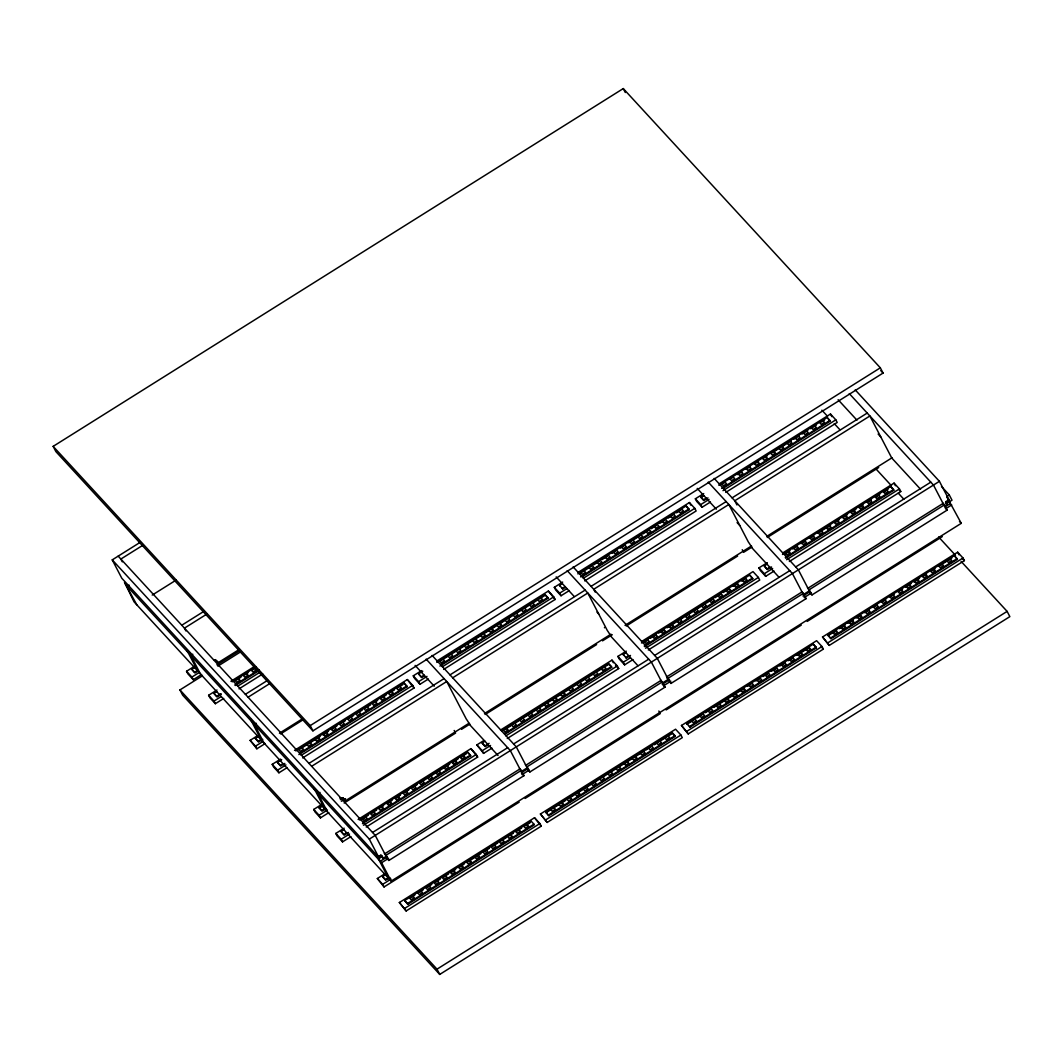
<?xml version="1.0" encoding="UTF-8"?>
<svg xmlns="http://www.w3.org/2000/svg" width="1063" height="1063" viewBox="0 0 1063 1063"><rect width="100%" height="100%" fill="white"/><g stroke="black" fill="none" stroke-linecap="round" stroke-linejoin="round"><path stroke-width="1.5" d="M53.15 446.367L623.263 88.574L880.323 367.825L883.061 373.073L312.934 730.852L55.887 451.616L53.15 446.367L310.21 725.604L312.934 730.852M118.179 556.148L375.239 835.385L386.161 856.379L383.198 858.253L381.83 855.622L378.853 857.482L121.807 578.245L112.24 559.869L140.462 542.157M143.146 545.067L120.863 559.058L122.311 561.849M129.194 585.155L127.215 586.404L188.138 652.576M152.222 595.081L176.099 580.106M181.773 625.23L204.056 611.238M206.74 614.148L184.457 628.14L185.905 630.93M192.788 654.25L190.809 655.486L251.732 721.657M201.625 674.46L193.267 679.709L187.912 673.889L186.543 671.271L194.901 666.023M197.731 671.205L194.914 672.972L191.805 669.305L196.03 666.66M191.805 669.305L194.582 672.308L197.386 670.554M186.543 671.271L191.898 677.078L198.861 672.706M215.43 659.618L218.167 662.687L239.255 649.466M216.945 664.853L239.228 650.862M961.098 561.397L1007.113 611.384L1009.85 616.633L439.737 974.426L182.677 695.175L179.939 689.927L202.408 675.829M217.862 666.142L240.331 652.031M223.708 698.457L215.351 703.706L209.996 697.886L208.627 695.268L216.985 690.02M230.923 681.277L254.602 666.421M221.224 694.325L217.011 696.969L213.902 693.302L216.719 691.535M232.172 681.835L256.063 666.846M240.942 677.211L235.242 680.719L236.677 682.287L239.893 680.267L238.444 678.699M247.971 672.799L243.387 675.59L244.835 677.171L248.038 675.151L246.603 673.583M213.902 693.302L216.666 696.305L220.891 693.661M234.936 684.851L258.827 669.849M235.282 685.502L259.173 670.514M208.627 695.268L213.982 701.075L220.958 696.703M237.66 686.22L259.957 672.241M239.029 688.851L262.707 673.982M245.367 694.312L267.65 680.32M248.051 697.222L270.334 683.23M256.382 723.332L254.402 724.567L315.326 790.739M265.219 743.542L256.861 748.79L250.137 740.353L257.1 735.981M262.734 739.41L258.508 742.054L255.399 738.386L258.216 736.632M255.399 738.386L258.176 741.403L260.98 739.635M250.137 740.353L255.492 746.16L262.455 741.801M279.423 733.244L301.919 719.133M280.539 733.935L302.822 719.943M310.21 725.604L880.323 367.825M287.302 767.539L278.944 772.788L273.59 766.968L272.221 764.35L280.579 759.102M294.517 750.358L407.328 679.563L412.683 685.383L414.052 688L302.623 757.932M428.349 679.031L419.991 684.28L414.636 678.46L413.268 675.829L421.626 670.594M436.946 660.973L548.375 591.041L553.73 596.861L555.099 599.492L443.67 669.411M569.396 590.523L561.038 595.758L555.683 589.938L554.315 587.321L562.672 582.072M577.993 572.465L689.422 502.533L694.777 508.353L696.145 510.971L584.716 580.903M710.443 502.002L702.085 507.25L696.73 501.43L695.361 498.799L703.719 493.564M719.04 483.944L830.469 414.025L835.824 419.832L837.192 422.463L725.763 492.395M284.818 763.407L280.605 766.051L277.842 763.048L277.496 762.384L281.708 759.739M295.766 750.93L403.967 683.017L406.744 686.02L407.076 686.685L298.876 754.584M424.456 675.776L421.652 677.543L418.543 673.876L422.755 671.231M436.813 662.408L545.013 594.509L547.777 597.512L548.123 598.163L439.923 666.076M559.922 586.019L559.59 585.368L562.393 583.6M577.86 573.9L686.06 505.988L688.824 509.004L689.169 509.655L582.365 576.678M707.958 497.869L703.746 500.514L700.637 496.846L703.44 495.079M718.894 485.379L827.107 417.48L829.871 420.483L830.216 421.134L723.411 488.169M319.99 736.593L298.836 749.8L300.271 751.368L303.487 749.349L302.038 747.781M322.807 734.825L328.427 731.291M331.244 729.537L336.865 726.002M345.289 720.714L339.615 724.209L341.05 725.777L344.266 723.77L342.818 722.189M353.727 715.426L347.76 719.093L349.209 720.661L352.411 718.641L350.976 717.073M362.151 710.137L355.919 713.964L357.367 715.545L360.57 713.525L359.135 711.958M370.588 704.835L364.078 708.848L365.526 710.416L368.728 708.41L367.28 706.842M377.617 700.424L372.236 703.733L373.684 705.3L376.887 703.294L375.438 701.726M386.042 695.136L380.395 698.617L381.83 700.185L385.045 698.178L383.597 696.597M394.479 689.847L388.553 693.501L389.988 695.069L393.204 693.049L391.755 691.481M402.904 684.559L396.698 688.372L398.147 689.953L401.349 687.934L399.914 686.366M455.416 651.606L439.869 661.279L441.318 662.847L444.533 660.841L443.085 659.273M459.641 648.962L463.853 646.304M468.065 643.66L472.278 641.016M476.503 638.371L483.864 633.681L485.313 635.249L482.097 637.269L480.662 635.687M484.927 633.083L496.169 626.027M500.394 623.383L504.606 620.739M508.818 618.095L513.03 615.45M517.256 612.793L524.644 608.089L526.092 609.657L522.876 611.677L521.441 610.096M525.68 607.505L545.359 595.16L548.123 598.163M579.601 573.675L584.132 570.765L585.567 572.332L582.365 574.339L580.916 572.771M585.221 570.14L592.277 565.636L593.725 567.217L590.523 569.223L589.075 567.655M593.659 564.852L600.436 560.52L601.884 562.088L598.682 564.108L597.233 562.54M602.083 559.563L608.594 555.404L610.042 556.972L606.84 558.992L605.392 557.411M611.929 553.385L616.753 550.289L618.201 551.856L614.985 553.863L613.55 552.295M620.354 548.096L624.911 545.173L626.346 546.741L623.144 548.747L621.696 547.179M628.791 542.808L633.056 540.044L634.505 541.625L631.302 543.631L629.854 542.064M634.412 539.273L641.215 534.928L642.663 536.496L639.461 538.516L638.013 536.948M642.836 533.985L649.373 529.812L650.822 531.38L647.619 533.4L646.171 531.819M651.274 528.696L657.532 524.697L658.98 526.265L655.765 528.271L654.33 526.703M659.698 523.408L665.69 519.581L667.126 521.149L663.923 523.155L662.475 521.588M668.135 518.106L673.849 514.452L675.284 516.033L672.082 518.04L670.633 516.472M676.56 512.818L681.994 509.336L683.443 510.904L680.24 512.924L678.792 511.356M700.969 497.511L703.786 495.743M737.509 474.576L741.722 471.932M745.947 469.288L750.159 466.644M754.371 463.986L758.583 461.342M767.021 456.054L762.742 458.671L764.191 460.239L767.393 458.219L765.958 456.652M790.912 441.065L770.901 453.542L772.349 455.123L775.552 453.104L774.103 451.536M793.716 439.298L799.336 435.777M802.153 434.01L807.774 430.475M810.591 428.721L816.211 425.187M824.636 419.898L819.839 422.835L821.287 424.403L824.489 422.396L823.041 420.828M277.496 762.384L280.26 765.4L283.077 763.633M299.939 753.042L406.744 686.02M418.543 673.876L421.307 676.879L424.124 675.111M440.986 664.534L547.777 597.512M565.171 586.603L562.354 588.371L562.699 589.022L565.503 587.254M580.624 576.903L688.824 509.004M700.637 496.846L703.4 499.849L706.204 498.095M721.671 488.395L829.871 420.483M272.221 764.35L277.576 770.157L285.934 764.922M301.254 755.301L412.683 685.383M413.268 675.829L418.623 681.649L426.981 676.4M442.301 666.793L553.73 596.861M554.315 587.321L559.669 593.141L566.632 588.769M583.348 578.272L694.777 508.353M695.361 498.799L700.716 504.619L709.074 499.384M722.999 490.641L835.824 419.832M308.961 763.393L444.068 678.606M450.008 674.885L585.115 590.098M591.055 586.364L726.162 501.577M732.101 497.856L867.209 413.069M311.645 766.303L446.739 681.516L466.245 718.96A7.069 0.864 57.9 0 1 469.939 724.966L498.042 755.487M452.679 677.795L587.786 593.008L607.279 630.452A7.069 0.864 57.9 0 1 610.986 636.458L637.973 665.757M319.976 792.413L317.996 793.649L378.92 859.821M328.812 812.624L320.455 817.872L315.1 812.052L313.731 809.435L322.089 804.186M326.328 808.491L322.102 811.135L319.338 808.132L318.993 807.468L323.218 804.824M319.338 808.132L322.155 806.365M318.993 807.468L321.77 810.484L324.574 808.717M340.373 799.668L343.19 797.901M313.731 809.435L319.086 815.255L327.444 810.006M341.369 801.263L345.555 798.645M342.618 797.782L345.355 800.851L469.035 723.239M484.489 713.539L610.973 634.159M625.031 625.35L751.514 545.97M766.981 536.27L892.056 457.768M344.133 803.017L455.562 733.085L454.193 730.467M461.501 729.364L469.859 724.116M485.18 714.495L596.609 644.577M602.548 640.843L612.288 634.731M626.227 625.987L737.642 556.055M751.94 547.086L743.582 552.335L742.226 549.704M767.26 537.479L878.689 467.547M350.896 836.621L342.538 841.869L337.184 836.05L335.815 833.432L344.173 828.183M358.111 819.44L470.922 748.644L476.277 754.464L477.646 757.082L366.217 827.014M491.943 748.113L483.585 753.361L476.862 744.911L483.824 740.539M500.54 730.055L611.969 660.123L617.324 665.943L618.693 668.574L507.264 738.493M632.99 659.605L624.632 664.84L619.277 659.02L617.909 656.403L626.266 651.154M641.587 641.547L753.016 571.615L758.371 577.435L759.739 580.053L648.31 649.985M774.037 571.083L765.679 576.332L760.324 570.512L758.955 567.894L767.313 562.646M782.634 553.026L894.063 483.107L899.418 488.914L900.786 491.544L789.357 561.477M348.412 832.488L344.199 835.133L341.09 831.465L343.907 829.711M359.36 820.011L467.561 752.099L470.338 755.102L470.67 755.766L362.47 823.666M488.05 744.857L485.246 746.625L482.482 743.608L482.137 742.957L484.941 741.19M501.802 730.613L608.607 663.591L611.371 666.594L611.717 667.245L504.912 734.267M623.516 655.1L623.184 654.449L625.987 652.682M641.454 642.982L749.654 575.07L752.418 578.086L752.763 578.737L644.563 646.636M771.552 566.951L767.34 569.595L764.231 565.928L767.034 564.161M782.488 554.461L890.701 486.562L893.465 489.565L893.81 490.229L785.597 558.128M544.256 704.769L547.458 702.763L548.907 704.331L545.691 706.35L544.256 704.769L538.689 708.343M585.035 679.177L588.238 677.171L589.686 678.739L586.47 680.758L585.035 679.177L580.85 681.888M796.918 546.209L793.716 548.216L795.164 549.797L798.366 547.777L796.918 546.209L792.679 548.946M361.101 819.786L368.13 815.374M372.342 812.73L376.568 810.086M380.78 807.428L383.584 805.674M387.809 803.03L392.021 800.373M396.233 797.728L400.459 795.084M404.671 792.44L408.883 789.796M413.095 787.152L417.321 784.507M421.533 781.863L449.636 764.217M452.453 762.463L458.073 758.929M460.877 757.162L466.498 753.64M506.36 728.62L510.585 725.976M514.798 723.332L519.01 720.687M524.63 717.153L527.447 715.399M530.251 713.632L535.872 710.097M547.113 703.042L552.747 699.52M555.55 697.753L561.171 694.232M563.988 692.465L568.2 689.821M572.412 687.176L576.624 684.532M589.274 676.586L593.499 673.942M597.712 671.298L601.924 668.654M606.136 666.009L608.953 664.242L611.717 667.245M643.195 642.756L646.012 640.989M650.224 638.345L654.436 635.701M658.648 633.056L662.874 630.412M667.086 627.768L678.327 620.712M681.144 618.945L686.764 615.411M689.568 613.657L695.189 610.122M698.006 608.355L703.626 604.834M706.43 603.066L712.051 599.545M714.868 597.778L720.488 594.257M723.292 592.49L728.912 588.955M733.138 586.311L737.35 583.667M741.562 581.023L744.379 579.255M784.242 554.235L789.862 550.714M801.103 543.658L805.316 541.014M809.541 538.37L813.753 535.725M817.965 533.081L830.615 525.135M834.827 522.491L839.052 519.847M843.265 517.203L847.477 514.558M851.689 511.914L855.914 509.27M858.718 507.503L862.93 504.859M867.156 502.214L871.368 499.57M875.58 496.913L879.805 494.268M884.017 491.624L888.23 488.98M341.09 831.465L343.854 834.482L346.671 832.714M363.533 822.124L470.338 755.102M482.137 742.957L484.901 745.96L489.113 743.316M504.58 733.616L611.371 666.594M628.764 655.685L625.948 657.452L626.293 658.103L630.505 655.459M644.218 645.985L752.418 578.086M764.231 565.928L766.994 568.931L769.798 567.177M785.265 557.477L893.465 489.565M335.815 833.432L341.17 839.252L349.528 834.003M363.466 825.26L476.277 754.464M476.862 744.911L482.217 750.73L490.575 745.482M505.895 735.875L617.324 665.943M617.909 656.403L623.263 662.222L630.226 657.851M645.547 648.231L758.371 577.435M758.955 567.894L764.31 573.701L772.668 568.466M786.593 559.723L899.418 488.914M372.555 832.475L507.662 747.688M513.602 743.967L648.709 659.18M654.649 655.446L789.756 570.658M795.695 566.938L930.803 482.15M112.24 559.869L369.299 839.119L939.413 481.326L948.98 499.703L946.004 501.563L947.372 504.194L944.409 506.054L933.473 485.06L849.284 393.602M946.894 496.421L949.272 494.933L951.996 500.181L948.435 502.414M388.473 878.197L377.551 857.203L381.112 854.971M384.793 853.762L519.9 768.974M525.84 765.24L660.947 680.453M666.886 676.732L801.994 591.945M807.933 588.224L943.04 503.437M377.551 857.203L378.88 858.652L382.454 856.419M945.445 503.118L949.007 500.872L961.271 523.328L391.157 881.107L134.097 601.871L124.504 582.325L136.782 604.781M384.354 853.27L386.135 855.21L521.242 770.423L523.979 775.671L388.872 860.459L386.188 857.549M525.401 764.762L527.182 766.702L662.289 681.915L665.026 687.163L529.919 771.951L527.235 769.041M666.448 676.241L668.228 678.181L803.336 593.393L806.06 598.655L670.966 683.429L666.913 677.902M807.481 587.733L809.275 589.673L944.382 504.885L947.106 510.134L811.999 594.921L809.328 592.011M803.362 594.576L809.302 590.842L798.366 569.848L714.177 478.39M378.88 858.652L380.248 861.282L387.277 856.871M522.079 772.27L527.7 768.748M662.501 684.147L669.531 679.749M802.924 596.024L809.953 591.626M944.755 507.024L950.375 503.503M380.248 861.282L381.59 862.731L388.606 858.333M522.013 774.608L529.042 770.21M663.844 685.608L670.859 681.197M804.266 597.486L811.282 593.074M946.097 508.486L951.704 504.952M519.156 802.166L384.049 886.954L377.325 878.516L385.683 873.268M389.922 877.573L385.696 880.217L382.932 877.214L382.587 876.55L386.812 873.906M382.587 876.55L385.364 879.566L388.168 877.799M377.325 878.516L382.68 884.336L391.038 879.088M525.095 798.446L660.203 713.658L658.834 711.027M666.142 709.925L801.236 625.137M807.176 621.417L942.283 536.629M399.409 902.514L534.516 817.726L539.871 823.546L541.24 826.164L406.132 910.951L399.409 902.514L406.132 910.951M540.456 813.992L675.563 729.218L680.918 735.025L682.287 737.656L547.179 822.443L540.456 813.992L547.179 822.443M681.503 725.484L816.61 640.697L821.965 646.517L823.333 649.134L688.226 733.922L681.503 725.484L688.226 733.922M822.549 636.976L957.657 552.189L963.012 558.009L964.38 560.626L829.273 645.414L822.549 636.976L829.273 645.414M404.684 900.547L531.155 821.181L533.932 824.184L534.264 824.848L407.793 904.214L404.684 900.547L407.793 904.214M545.731 812.039L672.201 732.673L674.965 735.676L675.311 736.327L548.84 815.706L545.731 812.039L548.84 815.706M686.778 723.531L813.248 644.151L816.012 647.168L816.357 647.819L689.887 727.185L686.778 723.531L687.11 724.182L692.731 720.661M827.825 635.01L954.295 555.643L957.059 558.646L957.404 559.311L830.934 638.677L827.825 635.01L830.934 638.677M607.85 773.864L611.052 771.844L612.501 773.412L609.285 775.432L607.85 773.864L602.283 777.425M648.629 748.272L651.832 746.253L653.28 747.821L650.064 749.84L648.629 748.272L645.839 750.079M410.65 897.677L414.862 895.033M419.074 892.389L423.3 889.744M427.512 887.1L431.724 884.456M434.541 882.689L440.162 879.167M442.965 877.4L448.586 873.866M451.403 872.112L455.615 869.468M459.827 866.81L464.053 864.166M468.265 861.522L480.914 853.589M485.127 850.945L489.339 848.301M493.564 845.656L497.776 842.999M501.988 840.355L506.201 837.71M510.426 835.066L513.23 833.299M517.442 830.655L521.667 828.011M525.879 825.366L530.092 822.722M546.076 812.69L550.289 810.046M554.501 807.402L558.713 804.757M562.938 802.113L565.742 800.346M571.363 796.825L574.179 795.058M576.983 793.29L582.604 789.769M585.421 788.002L591.041 784.481M593.845 782.713L599.466 779.179M610.707 772.123L616.341 768.602M619.144 766.835L624.765 763.314M627.582 761.546L631.794 758.902M636.006 756.258L640.218 753.614M654.277 744.791L657.093 743.024M659.897 741.27L665.518 737.735M668.335 735.968L672.547 733.324L675.311 736.327M696.956 718.003L701.168 715.359M705.38 712.715L709.606 710.071M713.818 707.427L743.329 688.904M747.541 686.26L750.358 684.492M755.979 680.971L758.783 679.204M762.995 676.56L767.22 673.915M771.432 671.271L775.645 668.627M779.87 665.983L784.082 663.339M788.294 660.681L792.506 658.037M796.732 655.393L807.973 648.337M828.157 635.674L836.594 630.372M839.398 628.618L845.019 625.084M847.836 623.33L853.456 619.795M856.273 618.028L860.485 615.384M864.697 612.74L868.909 610.096M873.135 607.451L877.347 604.807M881.559 602.163L885.771 599.519M889.997 596.861L894.209 594.217M899.83 590.696L902.646 588.929M905.45 587.161L911.071 583.64M913.888 581.873L919.508 578.352M922.312 576.584L926.524 573.94M930.75 571.296L934.962 568.652M939.174 566.008L951.823 558.062M407.448 903.563L533.932 824.184M548.495 815.042L674.965 735.676M816.012 647.168L689.542 726.534L689.887 727.185M830.588 638.026L957.059 558.646M404.764 908.334L539.871 823.546M545.811 819.812L680.918 735.025M686.857 731.304L821.965 646.517M827.904 642.783L963.012 558.009M179.939 689.927L436.999 969.164L1007.113 611.384M880.815 370.628L883.061 373.073M855.223 389.882L939.413 481.326M941.512 486.509L949.272 494.933M946.734 497.271L948.98 499.703M949.007 500.872L947.665 499.424L950.588 505.018M945.592 502.254L947.372 504.194M942.589 502.945L944.382 504.885M959.49 521.388L961.271 523.328M878.131 434.063L880.815 436.973M945.326 508.194L947.106 510.134M838.122 399.715L856.951 420.164M920.545 489.259L891.737 457.967L869.879 415.978L734.772 500.766L736.965 504.965M898.647 489.219L900.786 491.544M962.241 558.301L964.38 560.626M821.898 410.185L827.519 416.284M834.256 423.606L839.863 429.704M875.779 468.717L891.498 485.791M898.235 493.112L903.842 499.211M938.642 537.001L955.478 555.298M830.216 421.134L827.107 417.48M893.81 490.229L890.701 486.562M957.404 559.311L954.295 555.643M814.883 425.944L816.331 427.512L813.129 429.532L811.68 427.951M806.737 431.06L808.172 432.628L804.97 434.647L803.522 433.079M798.579 436.175L800.027 437.757L796.812 439.763L795.376 438.195M790.42 441.304L791.869 442.872L788.653 444.879L787.218 443.311M782.262 446.42L783.71 447.988L780.508 449.994L779.059 448.427M757.799 461.767L759.234 463.348L756.032 465.355L754.584 463.787M749.641 466.896L751.089 468.464L747.874 470.471L746.439 468.903M741.482 472.012L742.931 473.58L739.728 475.586L738.28 474.018M708.237 482.124L792.427 573.568L802.631 593.167M801.542 591.466L803.336 593.393M737.084 522.584L739.768 525.481M804.279 596.715L806.06 598.655M697.222 488.395L716.329 509.15M779.02 577.249L752.033 547.937A7.069 0.864 57.9 0 0 748.325 541.944L728.833 504.487L593.725 589.274L595.187 592.078M821.194 646.809L823.333 649.134M689.169 509.655L686.06 505.988M752.763 578.737L749.654 575.07M816.357 647.819L813.248 644.151M573.13 566.911L657.319 658.356L668.255 679.35L662.315 683.084L651.38 662.09L567.19 570.632M660.508 679.975L662.289 681.915M596.941 612.062L598.721 614.002M662.342 684.253L665.026 687.163M556.175 576.903L574.166 596.449M559.59 585.368L562.699 589.022M623.184 654.449L626.293 658.103M555.099 599.492L548.375 591.041M615.477 665.079L618.693 668.574M540.947 597.858L542.396 599.426L539.193 601.432L537.745 599.864M532.802 602.973L534.237 604.541L531.035 606.548L529.587 604.98M492.023 628.565L493.458 630.133L490.256 632.14L488.807 630.572M451.244 654.157L452.679 655.725L449.476 657.731L448.028 656.163M432.096 655.419L516.273 746.877L527.208 767.871L521.269 771.592L510.333 750.598L426.157 659.14M519.462 768.483L521.242 770.423M521.295 772.761L523.979 775.671M415.128 665.425L434.236 686.18M414.052 688L407.328 679.563M477.646 757.082L470.922 748.644M541.24 826.164L534.516 817.726M407.076 686.685L403.967 683.017M470.67 755.766L467.561 752.099M334.659 727.318L336.107 728.886L332.905 730.892L331.457 729.324M326.5 732.434L327.949 734.002L324.747 736.008L323.298 734.44M318.342 737.549L319.79 739.117L316.588 741.124L315.14 739.556M310.197 742.665L311.632 744.233L308.429 746.253L306.981 744.685M380.514 855.343L383.198 858.253M957.657 552.189L959.025 554.806M894.063 483.107L895.431 485.725M830.469 414.025L831.837 416.643M623.263 88.574L625.323 92.521M809.275 589.673L811.999 594.921M764.31 573.701L765.679 576.332M700.716 504.619L702.085 507.25M689.422 502.533L690.791 505.151M668.228 678.181L670.966 683.429M623.263 662.222L624.632 664.84M611.969 660.123L613.338 662.754M559.669 593.141L561.038 595.758M527.182 766.702L529.919 771.951M482.217 750.73L483.585 753.361M418.623 681.649L419.991 684.28M386.135 855.21L388.872 860.459M369.299 839.119L378.853 857.482M381.59 862.731L391.157 881.107M436.999 969.164L439.737 974.426M382.68 884.336L384.049 886.954M327.563 812.026L316.628 791.031L313.957 788.121L324.879 809.116M341.17 839.252L342.538 841.869M319.086 815.255L320.455 817.872M263.969 742.944L253.034 721.95L250.363 719.04L261.285 740.034M277.576 770.157L278.944 772.788M255.492 746.16L256.861 748.79M200.376 673.862L189.44 652.855L186.769 649.958L197.691 670.952M213.982 701.075L215.351 703.706M191.898 677.078L193.267 679.709M345.355 800.851L345.289 800.691A7.069 5.86 -42.6 0 0 339.841 798.18M218.167 662.687L218.101 662.528A7.069 5.86 -42.6 0 0 214.327 660.03M604.488 627.781A7.069 0.864 57.9 0 1 604.608 627.542M254.748 668.468L251.546 670.474L252.994 672.042L256.196 670.035L254.748 668.468M459.389 649.041L456.186 651.048L457.635 652.616L460.837 650.609L459.389 649.041M467.547 643.912L464.345 645.932L465.793 647.5L468.996 645.493L467.547 643.912M475.706 638.797L472.504 640.816L473.939 642.384L477.154 640.364L475.706 638.797M500.168 623.45L496.966 625.456L498.414 627.024L501.616 625.017L500.168 623.45M508.327 618.321L505.124 620.34L506.573 621.908L509.775 619.902L508.327 618.321M516.485 613.205L513.283 615.225L514.731 616.792L517.933 614.773L516.485 613.205M725.165 482.243L721.963 484.263L723.411 485.831L726.614 483.811L725.165 482.243M733.324 477.128L730.122 479.134L731.57 480.715L734.772 478.695L733.324 477.128M365.632 816.862L362.43 818.882L363.865 820.45L367.08 818.444L365.632 816.862M373.791 811.747L370.575 813.766L372.023 815.334L375.226 813.315L373.791 811.747M381.936 806.631L378.734 808.637L380.182 810.219L383.384 808.199L381.936 806.631M390.094 801.515L386.892 803.522L388.34 805.09L391.543 803.083L390.094 801.515M398.253 796.4L395.051 798.406L396.499 799.974L399.701 797.968L398.253 796.4M406.411 791.271L403.209 793.29L404.644 794.858L407.86 792.852L406.411 791.271M414.57 786.155L411.354 788.175L412.803 789.743L416.005 787.723L414.57 786.155M422.729 781.039L419.513 783.046L420.961 784.627L424.164 782.607L422.729 781.039M430.874 775.924L427.671 777.93L429.12 779.498L432.322 777.491L430.874 775.924M439.032 770.808L435.83 772.814L437.278 774.382L440.481 772.376L439.032 770.808M447.191 765.679L443.989 767.699L445.424 769.267L448.639 767.26L447.191 765.679M455.349 760.563L452.147 762.583L453.582 764.151L456.798 762.131L455.349 760.563M463.508 755.448L460.292 757.454L461.741 759.035L464.943 757.015L463.508 755.448M506.679 728.354L503.463 730.361L504.912 731.942L508.127 729.922L506.679 728.354M514.837 723.239L511.622 725.245L513.07 726.813L516.273 724.807L514.837 723.239M522.983 718.123L519.78 720.129L521.229 721.697L524.431 719.691L522.983 718.123M531.141 712.994L527.939 715.014L529.387 716.582L532.59 714.575L531.141 712.994M539.3 707.878L536.097 709.898L537.546 711.466L540.748 709.446L539.3 707.878M555.617 697.647L552.401 699.653L553.85 701.221L557.052 699.215L555.617 697.647M563.762 692.531L560.56 694.538L562.008 696.106L565.21 694.099L563.762 692.531M571.921 687.402L568.718 689.422L570.167 690.99L573.369 688.983L571.921 687.402M580.079 682.287L576.877 684.306L578.325 685.874L581.527 683.854L580.079 682.287M596.396 672.055L593.181 674.062L594.629 675.63L597.831 673.623L596.396 672.055M604.541 666.939L601.339 668.946L602.787 670.514L605.99 668.507L604.541 666.939M647.726 639.846L644.51 641.853L645.959 643.421L649.161 641.414L647.726 639.846M655.871 634.717L652.669 636.737L654.117 638.305L657.319 636.299L655.871 634.717M664.03 629.602L660.827 631.621L662.276 633.189L665.478 631.17L664.03 629.602M672.188 624.486L668.986 626.492L670.434 628.074L673.636 626.054L672.188 624.486M680.347 619.37L677.144 621.377L678.579 622.945L681.795 620.938L680.347 619.37M688.505 614.255L685.29 616.261L686.738 617.829L689.94 615.822L688.505 614.255M696.65 609.126L693.448 611.145L694.896 612.713L698.099 610.707L696.65 609.126M704.809 604.01L701.607 606.03L703.055 607.598L706.257 605.578L704.809 604.01M712.967 598.894L709.765 600.901L711.213 602.482L714.416 600.462L712.967 598.894M721.126 593.779L717.924 595.785L719.359 597.353L722.574 595.346L721.126 593.779M729.284 588.663L726.069 590.669L727.517 592.237L730.719 590.231L729.284 588.663M737.443 583.534L734.227 585.554L735.676 587.121L738.878 585.115L737.443 583.534M745.588 578.418L742.386 580.438L743.834 582.006L747.037 579.986L745.588 578.418M788.759 551.325L785.557 553.345L787.005 554.913L790.208 552.893L788.759 551.325M805.076 541.094L801.874 543.1L803.322 544.668L806.525 542.662L805.076 541.094M813.235 535.978L810.033 537.984L811.468 539.552L814.683 537.546L813.235 535.978M821.393 530.849L818.178 532.869L819.626 534.437L822.842 532.43L821.393 530.849M829.552 525.733L826.336 527.753L827.785 529.321L830.987 527.301L829.552 525.733M837.697 520.618L834.495 522.624L835.943 524.205L839.145 522.185L837.697 520.618M845.856 515.502L842.653 517.508L844.102 519.076L847.304 517.07L845.856 515.502M854.014 510.386L850.812 512.393L852.247 513.961L855.463 511.954L854.014 510.386M862.173 505.257L858.97 507.277L860.405 508.845L863.621 506.838L862.173 505.257M870.331 500.142L867.116 502.161L868.564 503.729L871.766 501.709L870.331 500.142M878.476 495.026L875.274 497.032L876.723 498.613L879.925 496.594L878.476 495.026M886.635 489.91L883.433 491.917L884.881 493.484L888.083 491.478L886.635 489.91M412.909 896.189L409.707 898.195L411.155 899.763L414.357 897.757L412.909 896.189M421.068 891.073L417.865 893.079L419.314 894.647L422.516 892.641L421.068 891.073M429.226 885.957L426.024 887.964L427.459 889.532L430.674 887.525L429.226 885.957M437.385 880.828L434.169 882.848L435.617 884.416L438.82 882.396L437.385 880.828M445.53 875.713L442.328 877.732L443.776 879.3L446.978 877.281L445.53 875.713M453.688 870.597L450.486 872.603L451.934 874.171L455.137 872.165L453.688 870.597M461.847 865.481L458.645 867.488L460.093 869.056L463.295 867.049L461.847 865.481M470.005 860.366L466.803 862.372L468.238 863.94L471.454 861.934L470.005 860.366M478.164 855.237L474.948 857.256L476.397 858.824L479.612 856.805L478.164 855.237M486.323 850.121L483.107 852.141L484.555 853.709L487.758 851.689L486.323 850.121M494.468 845.005L491.265 847.012L492.714 848.58L495.916 846.573L494.468 845.005M502.626 839.89L499.424 841.896L500.872 843.464L504.075 841.458L502.626 839.89M510.785 834.774L507.583 836.78L509.018 838.348L512.233 836.342L510.785 834.774M518.943 829.645L515.741 831.665L517.176 833.233L520.392 831.213L518.943 829.645M527.102 824.529L523.886 826.549L525.335 828.117L528.537 826.097L527.102 824.529M553.956 807.681L550.754 809.687L552.202 811.255L555.404 809.249L553.956 807.681M562.114 802.552L558.912 804.571L560.347 806.139L563.563 804.12L562.114 802.552M570.273 797.436L567.057 799.456L568.506 801.024L571.721 799.004L570.273 797.436M578.431 792.32L575.216 794.327L576.664 795.895L579.866 793.888L578.431 792.32M586.577 787.205L583.374 789.211L584.823 790.779L588.025 788.773L586.577 787.205M594.735 782.089L591.533 784.095L592.981 785.663L596.184 783.657L594.735 782.089M602.894 776.96L599.691 778.98L601.14 780.548L604.342 778.528L602.894 776.96M619.211 766.729L615.995 768.735L617.444 770.303L620.646 768.297L619.211 766.729M627.356 761.613L624.154 763.619L625.602 765.187L628.804 763.181L627.356 761.613M635.515 756.497L632.312 758.504L633.761 760.072L636.963 758.065L635.515 756.497M643.673 751.368L640.471 753.388L641.919 754.956L645.121 752.936L643.673 751.368M659.99 741.137L656.775 743.143L658.223 744.711L661.425 742.705L659.99 741.137M668.135 736.021L664.933 738.028L666.381 739.596L669.584 737.589L668.135 736.021M695.003 719.159L691.8 721.179L693.249 722.747L696.451 720.727L695.003 719.159M703.161 714.044L699.959 716.05L701.394 717.618L704.61 715.612L703.161 714.044M711.32 708.928L708.104 710.934L709.553 712.502L712.755 710.496L711.32 708.928M719.465 703.812L716.263 705.819L717.711 707.387L720.913 705.38L719.465 703.812M727.624 698.683L724.421 700.703L725.87 702.271L729.072 700.251L727.624 698.683M735.782 693.568L732.58 695.587L734.028 697.155L737.23 695.136L735.782 693.568M743.941 688.452L740.738 690.458L742.173 692.026L745.389 690.02L743.941 688.452M752.099 683.336L748.884 685.343L750.332 686.911L753.534 684.904L752.099 683.336M760.244 678.221L757.042 680.227L758.49 681.795L761.693 679.789L760.244 678.221M768.403 673.092L765.201 675.111L766.649 676.679L769.851 674.66L768.403 673.092M776.561 667.976L773.359 669.996L774.807 671.564L778.01 669.544L776.561 667.976M784.72 662.86L781.518 664.867L782.953 666.435L786.168 664.428L784.72 662.86M792.878 657.745L789.663 659.751L791.111 661.319L794.313 659.312L792.878 657.745M801.037 652.629L797.821 654.635L799.27 656.203L802.472 654.197L801.037 652.629M809.182 647.5L805.98 649.52L807.428 651.088L810.631 649.081L809.182 647.5M836.05 630.651L832.847 632.658L834.282 634.226L837.498 632.219L836.05 630.651M844.208 625.536L840.992 627.542L842.441 629.11L845.643 627.104L844.208 625.536M852.353 620.407L849.151 622.426L850.599 623.994L853.802 621.975L852.353 620.407M860.512 615.291L857.31 617.311L858.758 618.879L861.96 616.859L860.512 615.291M868.67 610.175L865.468 612.182L866.916 613.75L870.119 611.743L868.67 610.175M876.829 605.06L873.627 607.066L875.062 608.634L878.277 606.628L876.829 605.06M884.987 599.944L881.772 601.95L883.22 603.518L886.436 601.512L884.987 599.944M893.146 594.815L889.93 596.835L891.379 598.403L894.581 596.383L893.146 594.815M901.291 589.699L898.089 591.719L899.537 593.287L902.739 591.267L901.291 589.699M909.45 584.584L906.247 586.59L907.696 588.158L910.898 586.151L909.45 584.584M917.608 579.468L914.406 581.474L915.841 583.042L919.057 581.036L917.608 579.468M925.767 574.352L922.564 576.359L923.999 577.927L927.215 575.92L925.767 574.352M933.925 569.223L930.71 571.243L932.158 572.811L935.36 570.804L933.925 569.223M942.07 564.108L938.868 566.127L940.317 567.695L943.519 565.675L942.07 564.108M950.229 558.992L947.027 560.998L948.475 562.579L951.677 560.56L950.229 558.992"/></g></svg>
